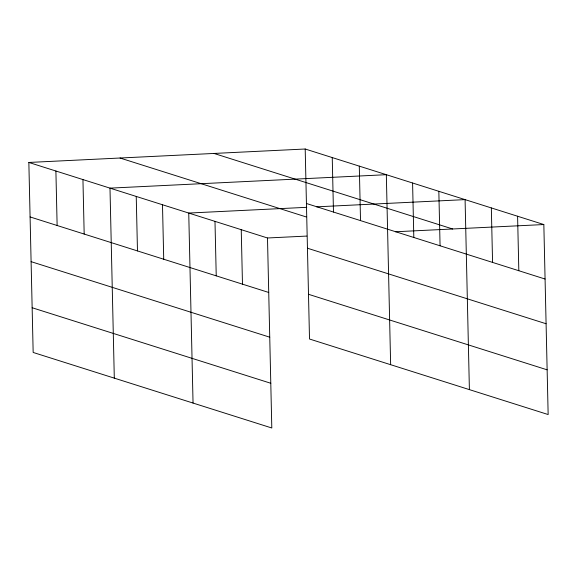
<?xml version="1.0" encoding="UTF-8"?>
<svg xmlns="http://www.w3.org/2000/svg" width="577" height="577" viewBox="0 0 577 577"><rect width="100%" height="100%" fill="white"/><g stroke="black" fill="none" stroke-linecap="round" stroke-linejoin="round"><path stroke-width="0.87" d="M28.85 162.454L267.49 237.984L271.803 427.99L33.163 352.453L28.85 162.454L305.197 149.01L543.837 224.547L548.15 414.546L309.51 339.016L305.197 149.01M306.776 207.316L188.744 213.057L193.05 403.063M316.622 206.84L465.084 199.62L469.397 389.619M267.49 237.984L306.834 236.072M395.375 231.766L543.837 224.547M214.002 153.446L452.642 228.982M306.43 203.493L545.077 279.03M120.045 158.019L306.185 216.93M307.447 248.218L546.087 323.747M308.493 294.292L547.133 369.828M30.083 216.938L268.731 292.467M31.1 261.655L269.748 337.192M32.146 307.736L270.793 383.265M517.591 216.238L518.824 270.721M491.337 207.929L492.57 262.412M438.837 191.312L440.071 245.795M412.584 183.003L413.817 237.486M390.643 364.693L386.33 174.694L109.991 188.138L114.304 378.137M359.291 166.133L360.524 220.616M332.244 157.571L333.477 212.055M241.244 229.675L242.477 284.158M214.99 221.366L216.231 275.849M162.49 204.748L163.724 259.239M136.237 196.447L137.477 250.93M82.944 179.577L84.177 234.06M55.897 171.016L57.13 225.499"/></g></svg>
